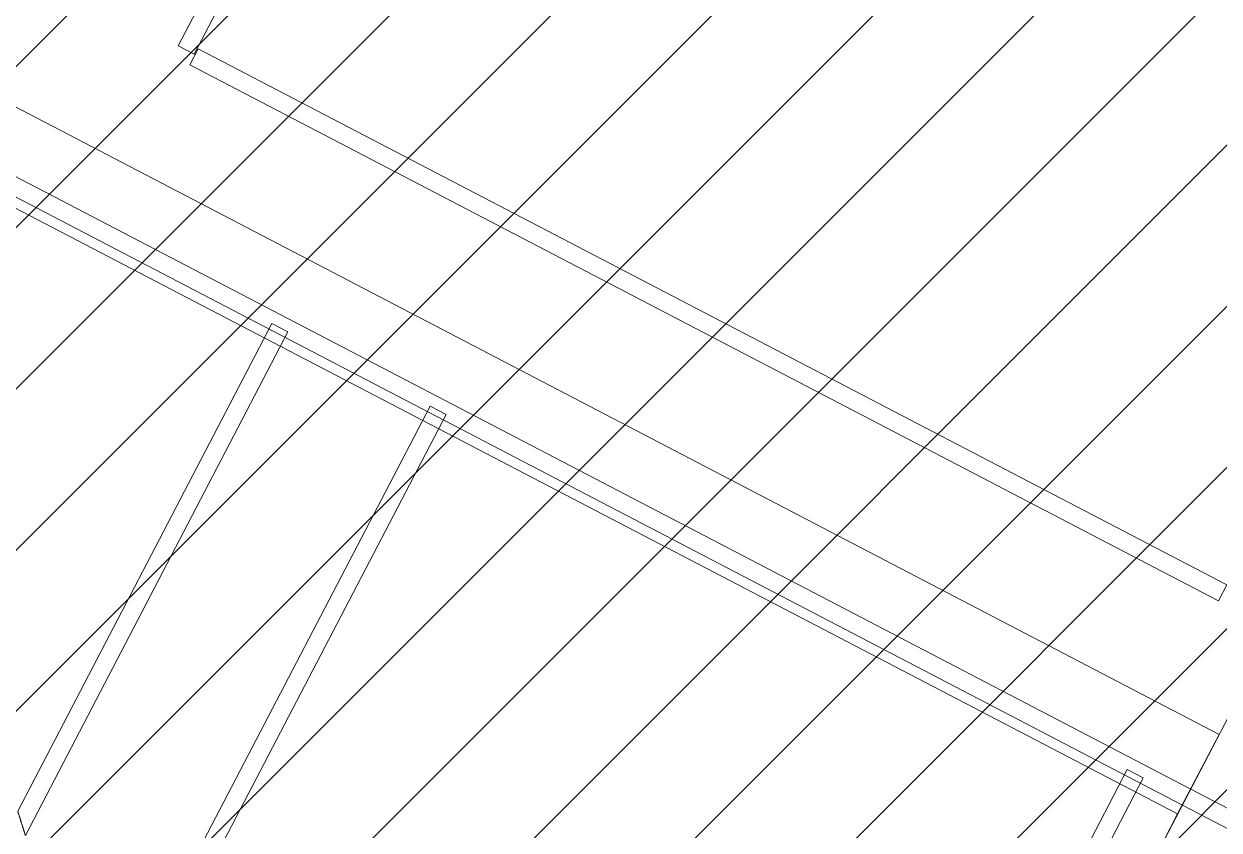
# Model space of a CAD drawing. Header units: metres. Extents: x -207 to 292, y -187 to 169.
# Drawn here: x -62.79 to -59.461, y -120.167 to -117.922 of the extents above; entities that cross this region are included whole.
import ezdxf

# ---------------------------------------------------------------- set-up
doc = ezdxf.new("R2010")
doc.units = ezdxf.units.M
doc.layers.add('A-FLOR-HRAL', color=7, linetype='Continuous', lineweight=9)
doc.layers.add('A-WALL', color=7, linetype='Continuous', lineweight=9)
doc.layers.add('PR10-ARQ-PL-001-Emplazamiento-C-1_dwg', color=7, linetype='Continuous', lineweight=9, true_color=0x767676)

# ---------------------------------------------------------------- blocks, each defined once
blk = doc.blocks.new('Railing - Railing-2175300-PLANTA EMPLAZAMIENTO ACTUALIZADO')
at = {"layer": 'A-FLOR-HRAL'}
for p, q in [((-53.504, -123.2001), (-65.2191, -117.0933)), ((-53.504, -123.2001), (-65.2191, -117.0933)), ((-65.2422, -117.1377), (-53.5271, -123.2444)), ((-65.2422, -117.1377), (-53.5271, -123.2444))]:
    blk.add_line(p, q, dxfattribs=at)
blk = doc.blocks.new('Railing - Railing-2188015-PLANTA EMPLAZAMIENTO ACTUALIZADO')
at = {"layer": 'A-FLOR-HRAL'}
for p, q in [((-62.304, -117.9912), (-62.3271, -118.0355)), ((-62.304, -117.9912), (-62.3271, -118.0355)), ((-62.304, -117.9912), (-62.3271, -118.0355)), ((-62.304, -117.9912), (-62.3271, -118.0355)), ((-59.439, -119.4846), (-62.304, -117.9912)), ((-59.439, -119.4846), (-62.304, -117.9912)), ((-62.3271, -118.0355), (-59.4621, -119.5289)), ((-62.3271, -118.0355), (-59.4621, -119.5289)), ((-59.4621, -119.5289), (-59.439, -119.4846)), ((-59.4621, -119.5289), (-59.439, -119.4846)), ((-59.4621, -119.5289), (-59.439, -119.4846)), ((-59.4621, -119.5289), (-59.439, -119.4846))]:
    blk.add_line(p, q, dxfattribs=at)
blk = doc.blocks.new('Railing - Railing-2188227-PLANTA EMPLAZAMIENTO ACTUALIZADO')
at = {"layer": 'A-FLOR-HRAL'}
for p, q in [((-61.5778, -116.4831), (-62.3598, -117.9832)), ((-61.5778, -116.4831), (-62.3598, -117.9832)), ((-61.5335, -116.5062), (-61.5778, -116.4831)), ((-61.5335, -116.5062), (-61.5778, -116.4831)), ((-61.5335, -116.5062), (-61.5778, -116.4831)), ((-61.5335, -116.5062), (-61.5778, -116.4831)), ((-62.3154, -118.0064), (-61.5335, -116.5062)), ((-62.3154, -118.0064), (-61.5335, -116.5062)), ((-62.3598, -117.9832), (-62.3154, -118.0064)), ((-62.3598, -117.9832), (-62.3154, -118.0064)), ((-62.3598, -117.9832), (-62.3154, -118.0064)), ((-62.3598, -117.9832), (-62.3154, -118.0064))]:
    blk.add_line(p, q, dxfattribs=at)
blk = doc.blocks.new('Railing - Railing-2188571-PLANTA EMPLAZAMIENTO ACTUALIZADO')
at = {"layer": 'A-FLOR-HRAL'}
for p, q in [((-59.7165, -119.9986), (-60.4244, -121.3567)), ((-59.7165, -119.9986), (-60.4244, -121.3567)), ((-59.6721, -120.0218), (-59.7165, -119.9986)), ((-59.6721, -120.0218), (-59.7165, -119.9986)), ((-59.6721, -120.0218), (-59.7165, -119.9986)), ((-59.6721, -120.0218), (-59.7165, -119.9986)), ((-60.4032, -121.4242), (-59.6721, -120.0218)), ((-60.4032, -121.4242), (-59.6721, -120.0218))]:
    blk.add_line(p, q, dxfattribs=at)
blk = doc.blocks.new('Railing - Railing-2188835-PLANTA EMPLAZAMIENTO ACTUALIZADO')
at = {"layer": 'A-FLOR-HRAL'}
for p, q in [((-62.0989, -118.7568), (-62.8068, -120.1148)), ((-62.0989, -118.7568), (-62.8068, -120.1148)), ((-62.7856, -120.1823), (-62.0545, -118.7799)), ((-62.7856, -120.1823), (-62.0545, -118.7799)), ((-62.0545, -118.7799), (-62.0989, -118.7568)), ((-62.0545, -118.7799), (-62.0989, -118.7568)), ((-62.0545, -118.7799), (-62.0989, -118.7568)), ((-62.0545, -118.7799), (-62.0989, -118.7568)), ((-61.6582, -118.9865), (-62.3892, -120.3889)), ((-61.6582, -118.9865), (-62.3892, -120.3889)), ((-62.3217, -120.3677), (-61.6138, -119.0096)), ((-62.3217, -120.3677), (-61.6138, -119.0096)), ((-61.6138, -119.0096), (-61.6582, -118.9865)), ((-61.6138, -119.0096), (-61.6582, -118.9865)), ((-61.6138, -119.0096), (-61.6582, -118.9865)), ((-61.6138, -119.0096), (-61.6582, -118.9865))]:
    blk.add_line(p, q, dxfattribs=at)
for points in [[(-62.8068, -120.1148), (-62.8068, -120.1148), (-62.8066, -120.1154), (-62.806, -120.1173), (-62.8054, -120.1193), (-62.8048, -120.1213), (-62.8042, -120.1232), (-62.8035, -120.1252), (-62.8027, -120.128), (-62.8017, -120.131), (-62.8009, -120.1336), (-62.8003, -120.1356), (-62.7996, -120.1377), (-62.7989, -120.1398), (-62.7983, -120.142), (-62.7976, -120.1441), (-62.7969, -120.1463), (-62.7962, -120.1485), (-62.7955, -120.1508), (-62.7948, -120.153), (-62.7941, -120.1551), (-62.7934, -120.1573), (-62.7928, -120.1594), (-62.7921, -120.1615), (-62.7915, -120.1635), (-62.7909, -120.1654), (-62.7903, -120.1673), (-62.7895, -120.1697), (-62.7888, -120.1719), (-62.7882, -120.1739), (-62.7876, -120.1758), (-62.787, -120.1778), (-62.7864, -120.1798), (-62.7858, -120.1817), (-62.7856, -120.1823), (-62.7856, -120.1823)], [(-62.7856, -120.1823), (-62.7856, -120.1823), (-62.7858, -120.1817), (-62.7864, -120.1798), (-62.787, -120.1778), (-62.7876, -120.1758), (-62.7882, -120.1739), (-62.7888, -120.1719), (-62.7897, -120.1691), (-62.7907, -120.1661), (-62.7915, -120.1635), (-62.7921, -120.1615), (-62.7928, -120.1594), (-62.7934, -120.1573), (-62.7941, -120.1551), (-62.7948, -120.153), (-62.7955, -120.1508), (-62.7962, -120.1485), (-62.7969, -120.1463), (-62.7976, -120.1441), (-62.7983, -120.142), (-62.7989, -120.1398), (-62.7996, -120.1377), (-62.8003, -120.1356), (-62.8009, -120.1336), (-62.8015, -120.1317), (-62.8021, -120.1298), (-62.8028, -120.1274), (-62.8035, -120.1252), (-62.8042, -120.1232), (-62.8048, -120.1213), (-62.8054, -120.1193), (-62.806, -120.1173), (-62.8066, -120.1154), (-62.8068, -120.1148), (-62.8068, -120.1148)], [(-62.8068, -120.1148), (-62.8068, -120.1148), (-62.8066, -120.1154), (-62.806, -120.1173), (-62.8054, -120.1193), (-62.8048, -120.1213), (-62.8042, -120.1232), (-62.8035, -120.1252), (-62.8027, -120.128), (-62.8017, -120.131), (-62.8009, -120.1336), (-62.8003, -120.1356), (-62.7996, -120.1377), (-62.7989, -120.1398), (-62.7983, -120.142), (-62.7976, -120.1441), (-62.7969, -120.1463), (-62.7962, -120.1485), (-62.7955, -120.1508), (-62.7948, -120.153), (-62.7941, -120.1551), (-62.7934, -120.1573), (-62.7928, -120.1594), (-62.7921, -120.1615), (-62.7915, -120.1635), (-62.7909, -120.1654), (-62.7903, -120.1673), (-62.7895, -120.1697), (-62.7888, -120.1719), (-62.7882, -120.1739), (-62.7876, -120.1758), (-62.787, -120.1778), (-62.7864, -120.1798), (-62.7858, -120.1817), (-62.7856, -120.1823), (-62.7856, -120.1823)], [(-62.7856, -120.1823), (-62.7856, -120.1823), (-62.7858, -120.1817), (-62.7864, -120.1798), (-62.787, -120.1778), (-62.7876, -120.1758), (-62.7882, -120.1739), (-62.7888, -120.1719), (-62.7897, -120.1691), (-62.7907, -120.1661), (-62.7915, -120.1635), (-62.7921, -120.1615), (-62.7928, -120.1594), (-62.7934, -120.1573), (-62.7941, -120.1551), (-62.7948, -120.153), (-62.7955, -120.1508), (-62.7962, -120.1485), (-62.7969, -120.1463), (-62.7976, -120.1441), (-62.7983, -120.142), (-62.7989, -120.1398), (-62.7996, -120.1377), (-62.8003, -120.1356), (-62.8009, -120.1336), (-62.8015, -120.1317), (-62.8021, -120.1298), (-62.8028, -120.1274), (-62.8035, -120.1252), (-62.8042, -120.1232), (-62.8048, -120.1213), (-62.8054, -120.1193), (-62.806, -120.1173), (-62.8066, -120.1154), (-62.8068, -120.1148), (-62.8068, -120.1148)]]:
    blk.add_open_spline(points, degree=3, knots=[0, 0, 0, 0, 0.083333, 0.125, 0.166667, 0.208333, 0.229167, 0.25, 0.291667, 0.333333, 0.354167, 0.375, 0.395833, 0.416667, 0.4375, 0.458333, 0.479167, 0.5, 0.520833, 0.541667, 0.5625, 0.583333, 0.604167, 0.625, 0.645833, 0.666667, 0.6875, 0.708333, 0.75, 0.770833, 0.791667, 0.833333, 0.875, 0.916667, 1, 1, 1, 1], dxfattribs=at)
blk = doc.blocks.new('YADRAN_LASQUEMAS_ARQ_MO_003_ESTANQUE CABECERA_rvt-1-PLANTA EMPLAZAMIENTO ACTUALIZADO')
at = {"layer": 'A-WALL'}
for p, q in [((-59.4606, -119.9008), (-63.9431, -117.5642)), ((-63.9431, -117.5642), (-59.4606, -119.9008)), ((-59.5762, -120.1225), (-64.0587, -117.7859)), ((-64.0587, -117.7859), (-59.5762, -120.1225)), ((-58.6226, -118.2932), (-62.3857, -125.5123)), ((-59.5762, -120.1225), (-59.4606, -119.9008)), ((-62.3857, -125.5123), (-59.5762, -120.1225))]:
    blk.add_line(p, q, dxfattribs=at)
at = {"layer": 'A-FLOR-HRAL', "lineweight": 9}
for name in ['Railing - Railing-2188227-PLANTA EMPLAZAMIENTO ACTUALIZADO', 'Railing - Railing-2175300-PLANTA EMPLAZAMIENTO ACTUALIZADO', 'Railing - Railing-2188015-PLANTA EMPLAZAMIENTO ACTUALIZADO', 'Railing - Railing-2188835-PLANTA EMPLAZAMIENTO ACTUALIZADO', 'Railing - Railing-2188571-PLANTA EMPLAZAMIENTO ACTUALIZADO']:
    blk.add_blockref(name, (0, 0), dxfattribs=at)
blk = doc.blocks.new('PR10-ARQ-PL-001-Emplazamiento-C-1_dwg-674643-PLANTA EMPLAZAMIENTO ACTUALIZADO')
at = {"lineweight": 9, "true_color": 0x0000ff}
h = blk.add_hatch(dxfattribs=at)
h.set_pattern_fill('FP_4', color=5, style=0, pattern_type=2)
h.set_pattern_definition([(45, (0, 0), (-0.2245064, 0.2245064), [])])
h.paths.add_polyline_path([(-53.8168, -136.9334), (-51.1945, -131.9029), (-52.521, -131.2354), (-51.2911, -128.657), (-53.7658, -127.4636), (-47.7694, -115.9256), (-49.3712, -115.0845), (-48.2318, -112.8217), (-60.8341, -106.2047), (-61.9735, -108.4675), (-63.2229, -107.8115), (-67.3105, -115.9296), (-67.198, -115.9878), (-71.3128, -123.8816), (-68.5743, -125.3091), (-70.1859, -128.4007), (-58.3025, -134.5952)])

msp = doc.modelspace()

# ---------------------------------------------------------------- block references
at = {"lineweight": 5}
msp.add_blockref('YADRAN_LASQUEMAS_ARQ_MO_003_ESTANQUE CABECERA_rvt-1-PLANTA EMPLAZAMIENTO ACTUALIZADO', (0, 0), dxfattribs=at)
at = {"layer": 'PR10-ARQ-PL-001-Emplazamiento-C-1_dwg', "color": 7}
msp.add_blockref('PR10-ARQ-PL-001-Emplazamiento-C-1_dwg-674643-PLANTA EMPLAZAMIENTO ACTUALIZADO', (0, 0), dxfattribs=at)

doc.saveas('drawing.dxf')
